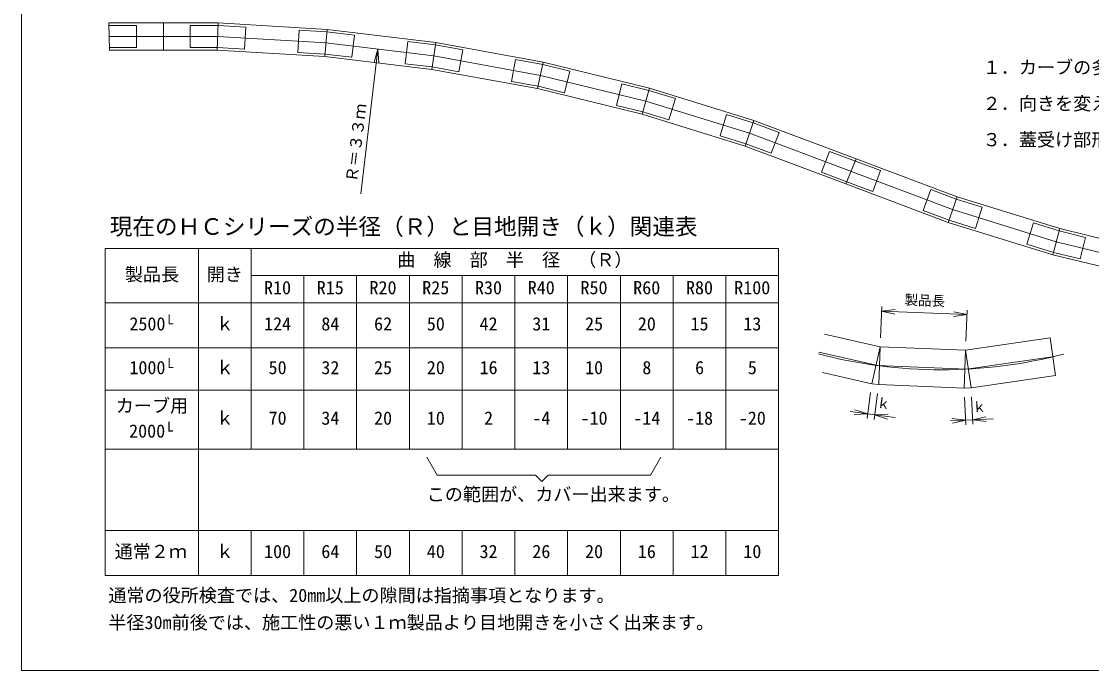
# Model space of a CAD drawing. Units: millimetres, scale not verified. Extents: x 4390 to 16808, y 2195 to 6418.
# Drawn here: x 4390 to 7941, y 2195 to 4349 of the extents above; entities that cross this region are included whole.
import ezdxf
from ezdxf.enums import TextEntityAlignment as Align

# ---------------------------------------------------------------- set-up
doc = ezdxf.new("R2010")
doc.units = ezdxf.units.MM
doc.layers.add('3', color=4, linetype='Continuous', lineweight=18)
doc.styles.add('ＭＳ ゴシック-5.0-0.0', font='')
doc.styles.get('ＭＳ ゴシック-5.0-0.0').set_extended_font_data('ＭＳ ゴシック-5.0-0.0')

msp = doc.modelspace()

# ---------------------------------------------------------------- linework, layer by layer
at = {"layer": '3'}
for p, q in [((4390.032, 2195.24), (4390.032, 6418.078)), ((4861.219, 4254.306), (4861.219, 4344.306)), ((4681.219, 4299.306), (5041.219, 4299.306)), ((5041.219, 4299.306), (5400.571, 4277.725)), ((5400.571, 4277.725), (5757.984, 4234.641)), ((5515.658, 3777.449), (5572.941, 4256.947)), ((5572.941, 4256.947), (5559.925, 4213.871)), ((5572.941, 4256.947), (5575.443, 4212.017)), ((5757.984, 4234.641), (6112.171, 4170.21)), ((6112.171, 4170.21), (6461.859, 4084.662)), ((6461.859, 4084.662), (6805.79, 3978.306)), ((6805.79, 3978.306), (7479.663, 3724.741)), ((7479.663, 3724.741), (7823.594, 3618.385)), ((4668.114, 3595.641), (6902.306, 3595.641)), ((4668.114, 3595.641), (4668.114, 2930.393)), ((4977.314, 3595.641), (4977.314, 2930.393)), ((5152.313, 3595.641), (5152.313, 2930.393)), ((6902.306, 2930.393), (6902.306, 3595.641)), ((7823.594, 3618.385), (8173.281, 3532.837)), ((5152.313, 3505.641), (6902.306, 3505.641)), ((5327.313, 3505.641), (5327.313, 2930.393)), ((5502.312, 3505.641), (5502.312, 2930.393)), ((5677.311, 3505.641), (5677.311, 2930.393)), ((5852.31, 3505.641), (5852.31, 2930.393)), ((6027.31, 3505.641), (6027.31, 2930.393)), ((6202.309, 3505.641), (6202.309, 2930.393)), ((6377.308, 3505.641), (6377.308, 2930.393)), ((6552.308, 3505.641), (6552.308, 2930.393)), ((6727.307, 3505.641), (6727.307, 2930.393)), ((4668.114, 3415.642), (6902.306, 3415.642)), ((7244.622, 3402.845), (7240.473, 3299.647)), ((7244.02, 3387.858), (7288.614, 3393.885)), ((7244.02, 3387.858), (7287.986, 3378.269)), ((7527.328, 3376.467), (7244.02, 3387.858)), ((7527.328, 3376.467), (7482.733, 3370.44)), ((7527.328, 3376.467), (7483.361, 3386.055)), ((7527.93, 3391.455), (7523.781, 3288.256)), ((7054.612, 3311.987), (7239.268, 3269.671)), ((7211.192, 3147.154), (7239.268, 3269.671)), ((7234.219, 3144.08), (7239.268, 3269.671)), ((7522.576, 3258.28), (7239.268, 3269.671)), ((7522.576, 3258.28), (7803.142, 3299.222)), ((7821.291, 3174.847), (7803.142, 3299.222)), ((4668.114, 3265.642), (6902.306, 3265.642)), ((7036.161, 3251.74), (7230.915, 3207.11)), ((7522.576, 3258.28), (7517.527, 3132.689)), ((7522.576, 3258.28), (7540.726, 3133.905)), ((7817.988, 3237.877), (7525.879, 3195.25)), ((7525.879, 3195.25), (7230.915, 3207.11)), ((7047.579, 3184.648), (7211.192, 3147.154)), ((7540.726, 3133.905), (7821.291, 3174.847)), ((4668.114, 3125.393), (6902.306, 3125.393)), ((7234.219, 3144.08), (7211.192, 3147.154)), ((7517.527, 3132.689), (7234.219, 3144.08)), ((7540.726, 3133.905), (7517.527, 3132.689)), ((7195.798, 3031.85), (7207.222, 3117.418)), ((7218.824, 3028.776), (7230.248, 3114.344)), ((7519.097, 3102.73), (7523.894, 3011.189)), ((7542.296, 3103.946), (7547.093, 3012.405)), ((7139.645, 3054.481), (7197.783, 3046.718)), ((7197.783, 3046.718), (7154.89, 3060.329)), ((7197.783, 3046.718), (7152.822, 3044.838)), ((7220.809, 3043.644), (7197.783, 3046.718)), ((7220.809, 3043.644), (7265.77, 3045.525)), ((7220.809, 3043.644), (7289.433, 3034.482)), ((7220.809, 3043.644), (7263.702, 3030.034)), ((7472.553, 3023.519), (7523.109, 3026.169)), ((7523.109, 3026.169), (7478.445, 3031.653)), ((7523.109, 3026.169), (7479.263, 3016.046)), ((7546.308, 3027.384), (7523.109, 3026.169)), ((7546.308, 3027.384), (7590.155, 3037.507)), ((7546.308, 3027.384), (7615.037, 3030.986)), ((7546.308, 3027.384), (7590.973, 3021.9)), ((4668.114, 2930.393), (4668.114, 2660.394)), ((4668.114, 2930.393), (6902.306, 2930.393)), ((4977.314, 2930.393), (4977.314, 2660.394)), ((6902.306, 2930.393), (6902.306, 2660.394)), ((5769.271, 2844.193), (5735.029, 2903.502)), ((6476.952, 2844.193), (6511.194, 2903.502)), ((5769.271, 2844.193), (6095.513, 2844.193)), ((6095.513, 2844.193), (6116.563, 2823.143)), ((6137.613, 2844.193), (6116.563, 2823.143)), ((6137.613, 2844.193), (6476.952, 2844.193)), ((4668.114, 2660.394), (6902.306, 2660.394)), ((4668.114, 2660.394), (4668.114, 2510.395)), ((4977.314, 2660.394), (4977.314, 2510.395)), ((5152.313, 2660.394), (5152.313, 2510.395)), ((5327.313, 2660.394), (5327.313, 2510.395)), ((5502.312, 2660.394), (5502.312, 2510.395)), ((5677.311, 2660.394), (5677.311, 2510.395)), ((5852.31, 2660.394), (5852.31, 2510.395)), ((6027.31, 2660.394), (6027.31, 2510.395)), ((6202.309, 2660.394), (6202.309, 2510.395)), ((6377.308, 2660.394), (6377.308, 2510.395)), ((6552.308, 2660.394), (6552.308, 2510.395)), ((6727.307, 2660.394), (6727.307, 2510.395)), ((6902.306, 2510.395), (6902.306, 2660.394)), ((4668.114, 2510.395), (6902.306, 2510.395)), ((10369.791, 2195.24), (4390.032, 2195.24))]:
    msp.add_line(p, q, dxfattribs=at)
at = {"layer": '3', "color": 2}
for p, q in [((4679.869, 4344.306), (4682.569, 4254.306)), ((4679.869, 4344.306), (5042.569, 4344.306)), ((4680.112, 4336.206), (4772.119, 4336.206)), ((4772.119, 4336.206), (4772.119, 4262.406)), ((4950.319, 4336.206), (4950.319, 4262.406)), ((4950.319, 4336.206), (5042.326, 4336.206)), ((5039.869, 4254.306), (5042.569, 4344.306)), ((5042.326, 4336.206), (5134.167, 4330.69)), ((5042.569, 4344.306), (5404.617, 4322.563)), ((5134.167, 4330.69), (5129.743, 4257.023)), ((5312.047, 4320.008), (5307.623, 4246.34)), ((5312.047, 4320.008), (5403.888, 4314.492)), ((5396.526, 4232.887), (5404.617, 4322.563)), ((5403.888, 4314.492), (5495.234, 4303.481)), ((5404.617, 4322.563), (5764.71, 4279.157)), ((5495.234, 4303.481), (5486.402, 4230.212)), ((4682.326, 4262.406), (4772.119, 4262.406)), ((4950.319, 4262.406), (5040.112, 4262.406)), ((5040.112, 4262.406), (5129.743, 4257.023)), ((5672.153, 4282.155), (5663.321, 4208.885)), ((5672.153, 4282.155), (5763.499, 4271.144)), ((5751.258, 4190.126), (5764.71, 4279.157)), ((5763.499, 4271.144), (5854.021, 4254.677)), ((5764.71, 4279.157), (6121.553, 4214.242)), ((4682.569, 4254.306), (5039.869, 4254.306)), ((5039.869, 4254.306), (5396.526, 4232.887)), ((5307.623, 4246.34), (5397.254, 4240.958)), ((5396.526, 4232.887), (5751.258, 4190.126)), ((5397.254, 4240.958), (5486.402, 4230.212)), ((5854.021, 4254.677), (5840.812, 4182.068)), ((5663.321, 4208.885), (5752.469, 4198.139)), ((5751.258, 4190.126), (6102.789, 4126.178)), ((5752.469, 4198.139), (5840.812, 4182.068)), ((6029.343, 4222.783), (6016.135, 4150.175)), ((6029.343, 4222.783), (6119.865, 4206.316)), ((6102.789, 4126.178), (6121.553, 4214.242)), ((6119.865, 4206.316), (6209.236, 4184.452)), ((6121.553, 4214.242), (6473.864, 4128.052)), ((6209.236, 4184.452), (6191.699, 4112.766)), ((6016.135, 4150.175), (6104.478, 4134.104)), ((6102.789, 4126.178), (6449.854, 4041.272)), ((6104.478, 4134.104), (6191.699, 4112.766)), ((6382.332, 4142.106), (6364.794, 4070.42)), ((6382.332, 4142.106), (6471.703, 4120.242)), ((6449.854, 4041.272), (6473.864, 4128.052)), ((6471.703, 4120.242), (6559.603, 4093.06)), ((6473.864, 4128.052), (6820.374, 4020.898)), ((6559.603, 4093.06), (6537.8, 4022.554)), ((6364.794, 4070.42), (6452.015, 4049.082)), ((6452.015, 4049.082), (6537.8, 4022.554)), ((6449.854, 4041.272), (6791.205, 3935.713)), ((6729.849, 4040.414), (6708.046, 3969.908)), ((6729.849, 4040.414), (6817.749, 4013.232)), ((6791.205, 3935.713), (6820.374, 4020.898)), ((6817.749, 4013.232), (6903.861, 3980.829)), ((6820.374, 4020.898), (7159.838, 3893.165)), ((6903.861, 3980.829), (6877.871, 3911.757)), ((6708.046, 3969.908), (6793.831, 3943.38)), ((6793.831, 3943.38), (6877.871, 3911.757)), ((6791.205, 3935.713), (7125.615, 3809.882)), ((7070.645, 3918.072), (7044.655, 3849)), ((7070.645, 3918.072), (7156.758, 3885.67)), ((7125.615, 3809.882), (7159.838, 3893.165)), ((7156.758, 3885.67), (7240.798, 3854.047)), ((7159.838, 3893.165), (7494.247, 3767.334)), ((7044.655, 3849), (7128.695, 3817.377)), ((7214.808, 3784.975), (7240.798, 3854.047)), ((7125.615, 3809.882), (7465.079, 3682.149)), ((7128.695, 3817.377), (7214.808, 3784.975)), ((7381.591, 3722.218), (7407.582, 3791.29)), ((7407.582, 3791.29), (7491.622, 3759.667)), ((7494.247, 3767.334), (7465.079, 3682.149)), ((7494.247, 3767.334), (7835.598, 3661.775)), ((7491.622, 3759.667), (7577.407, 3733.139)), ((7555.604, 3662.633), (7577.407, 3733.139)), ((7381.591, 3722.218), (7467.704, 3689.815)), ((7465.079, 3682.149), (7811.589, 3574.995)), ((7467.704, 3689.815), (7555.604, 3662.633)), ((7725.85, 3609.987), (7747.653, 3680.493)), ((7747.653, 3680.493), (7833.438, 3653.965)), ((7835.598, 3661.775), (7811.589, 3574.995)), ((7835.598, 3661.775), (8182.664, 3576.869)), ((7833.438, 3653.965), (7920.658, 3632.627)), ((7903.121, 3560.941), (7920.658, 3632.627)), ((7725.85, 3609.987), (7813.75, 3582.805)), ((7811.589, 3574.995), (8163.899, 3488.805)), ((7813.75, 3582.805), (7903.121, 3560.941))]:
    msp.add_line(p, q, dxfattribs=at)
at = {"layer": '3', "color": 9}
for p, q in [((5152.313, 3415.642), (5152.313, 3265.642)), ((6377.308, 3415.642), (5152.313, 3415.642)), ((6377.308, 3265.642), (6377.308, 3415.642)), ((7239.268, 3269.671), (7211.192, 3147.154)), ((7234.219, 3144.08), (7239.268, 3269.671)), ((5152.313, 3265.642), (5502.312, 3265.642)), ((5502.312, 3265.642), (6377.308, 3265.642)), ((6902.306, 3265.642), (5852.31, 3265.642)), ((5852.31, 3265.642), (5852.31, 3125.393)), ((6902.306, 3125.393), (6902.306, 3265.642)), ((7522.576, 3258.28), (7517.527, 3132.689)), ((7540.726, 3133.905), (7522.576, 3258.28)), ((5152.313, 3125.393), (5152.313, 2930.393)), ((5677.311, 3125.393), (5152.313, 3125.393)), ((5677.311, 2930.393), (5677.311, 3125.393)), ((5852.31, 3125.393), (6902.306, 3125.393)), ((6902.306, 3125.393), (6552.308, 3125.393)), ((6552.308, 3125.393), (6552.308, 2930.393)), ((6902.306, 2930.393), (6902.306, 3125.393)), ((7211.192, 3147.154), (7234.219, 3144.08)), ((7517.527, 3132.689), (7540.726, 3133.905)), ((5152.313, 2930.393), (5677.311, 2930.393)), ((6552.308, 2930.393), (6902.306, 2930.393)), ((5152.313, 2660.394), (5152.313, 2510.395)), ((6202.309, 2660.394), (5152.313, 2660.394)), ((6202.309, 2510.395), (6202.309, 2660.394)), ((5152.313, 2510.395), (6202.309, 2510.395))]:
    msp.add_line(p, q, dxfattribs=at)
at = {"layer": '3', "color": 3}
for p, q in [((4977.314, 3125.393), (4668.114, 3125.393)), ((4668.114, 3125.393), (4668.114, 2930.393)), ((4977.314, 2930.393), (4977.314, 3125.393)), ((4668.114, 2930.393), (4977.314, 2930.393))]:
    msp.add_line(p, q, dxfattribs=at)
at = {"layer": '3'}
msp.add_arc((7442.288, 4790.276), 1597.214, 255.21295, 284.74202, dxfattribs=at)

# ---------------------------------------------------------------- texts
at = {"layer": '3', "color": 7, "style": 'ＭＳ ゴシック-5.0-0.0'}
for s, height, p in [('１．カーブの多い山間地の維持補修用の側溝です。蓋は通常製品を兼用します。', 43.99, (7579.375, 4161.647)), ('２．向きを変えることによってカーブ、直線の本体施工が小さい目地開きで対応出来ます。', 43.99, (7579.375, 4041.647)), ('３．蓋受け部形状が斜めなので、蓋版の隙間を15mm程度以下に押さえることが出来ます。', 43.99, (7579.375, 3921.647)), ('現在のＨＣシリーズの半径（Ｒ）と目地開き（ｋ）関連表', 54.99, (4683.115, 3624.643)), ('曲\u3000線\u3000部\u3000半\u3000径\u3000（Ｒ）', 43.99, (5637.311, 3523.024)), ('製品長', 43.99, (4733.271, 3474.784)), ('開き', 43.99, (5004.815, 3474.784)), ('R10', 43.99, (5194.814, 3430.644)), ('R15', 43.99, (5369.813, 3430.644)), ('R20', 43.99, (5544.813, 3430.644)), ('R25', 43.99, (5719.812, 3430.644)), ('R30', 43.99, (5894.811, 3430.644)), ('R40', 43.99, (6069.811, 3430.644)), ('R50', 43.99, (6244.81, 3430.644)), ('R60', 43.99, (6419.809, 3430.644)), ('R80', 43.99, (6594.809, 3430.644)), ('R100', 43.99, (6754.808, 3430.644)), ('L', 32.99, (4873.765, 3334.13)), ('2500', 43.99, (4748.271, 3310.642)), ('ｋ', 43.99, (5035.065, 3310.642)), ('124', 43.99, (5195.064, 3310.642)), ('84', 43.99, (5385.063, 3310.642)), ('62', 43.99, (5560.063, 3310.642)), ('50', 43.99, (5735.062, 3310.642)), ('42', 43.99, (5910.061, 3310.642)), ('31', 43.99, (6085.061, 3310.642)), ('25', 43.99, (6260.06, 3310.642)), ('20', 43.99, (6435.059, 3310.642)), ('15', 43.99, (6610.058, 3310.642)), ('13', 43.99, (6785.058, 3310.642)), ('L', 32.99, (4873.765, 3189.006)), ('1000', 43.99, (4748.271, 3165.518)), ('ｋ', 43.99, (5035.065, 3165.518)), ('50', 43.99, (5210.064, 3165.518)), ('32', 43.99, (5385.063, 3165.518)), ('25', 43.99, (5560.063, 3165.518)), ('20', 43.99, (5735.062, 3165.518)), ('16', 43.99, (5910.061, 3165.518)), ('13', 43.99, (6085.061, 3165.518)), ('10', 43.99, (6260.06, 3165.518)), ('8', 43.99, (6450.059, 3165.518)), ('6', 43.99, (6625.058, 3165.518)), ('5', 43.99, (6800.058, 3165.518)), ('カーブ用', 43.99, (4703.271, 3039.039)), ('ｋ', 43.99, (5035.065, 2997.893)), ('70', 43.99, (5210.064, 2997.893)), ('34', 43.99, (5385.063, 2997.893)), ('20', 43.99, (5560.063, 2997.893)), ('10', 43.99, (5735.062, 2997.893)), ('2', 43.99, (5925.061, 2997.893)), ('-4', 43.99, (6085.061, 2997.893)), ('-10', 43.99, (6245.06, 2997.893)), ('-14', 43.99, (6420.059, 2997.893)), ('-18', 43.99, (6595.058, 2997.893)), ('-20', 43.99, (6770.058, 2997.893)), ('L', 32.99, (4872.858, 2978.519)), ('2000', 43.99, (4747.363, 2955.03)), ('この範囲が、カバー出来ます。', 43.99, (5734.84, 2744.997)), ('通常２ｍ', 43.99, (4699.478, 2555.395)), ('ｋ', 43.99, (5035.065, 2555.395)), ('100', 43.99, (5195.064, 2555.395)), ('64', 43.99, (5385.063, 2555.395)), ('50', 43.99, (5560.063, 2555.395)), ('40', 43.99, (5735.062, 2555.395)), ('32', 43.99, (5910.061, 2555.395)), ('26', 43.99, (6085.061, 2555.395)), ('20', 43.99, (6260.06, 2555.395)), ('16', 43.99, (6435.059, 2555.395)), ('12', 43.99, (6610.058, 2555.395)), ('10', 43.99, (6785.058, 2555.395)), ('通常の役所検査では、20mm以上の隙間は指摘事項となります。', 43.99, (4678.448, 2409.742)), ('半径30m前後では、施工性の悪い１ｍ製品より目地開きを小さく出来ます。', 43.99, (4678.448, 2319.742))]:
    msp.add_text(s, height=height, dxfattribs=at).set_placement(p, align=Align.BOTTOM_LEFT)
for s, height, rotation, p in [('Ｒ＝３３ｍ', 38.49, 83.188, (5515.358, 3812.56)), ('製品長', 32.99, 357.698, (7318.831, 3399.862)), ('ｋ', 32.99, 352.395, (7224.512, 3058.283)), ('ｋ', 32.99, 3, (7546.845, 3042.433))]:
    msp.add_text(s, height=height, rotation=rotation, dxfattribs=at).set_placement(p, align=Align.BOTTOM_LEFT)

doc.saveas('drawing.dxf')
